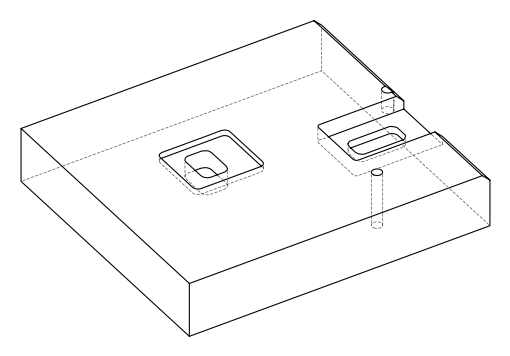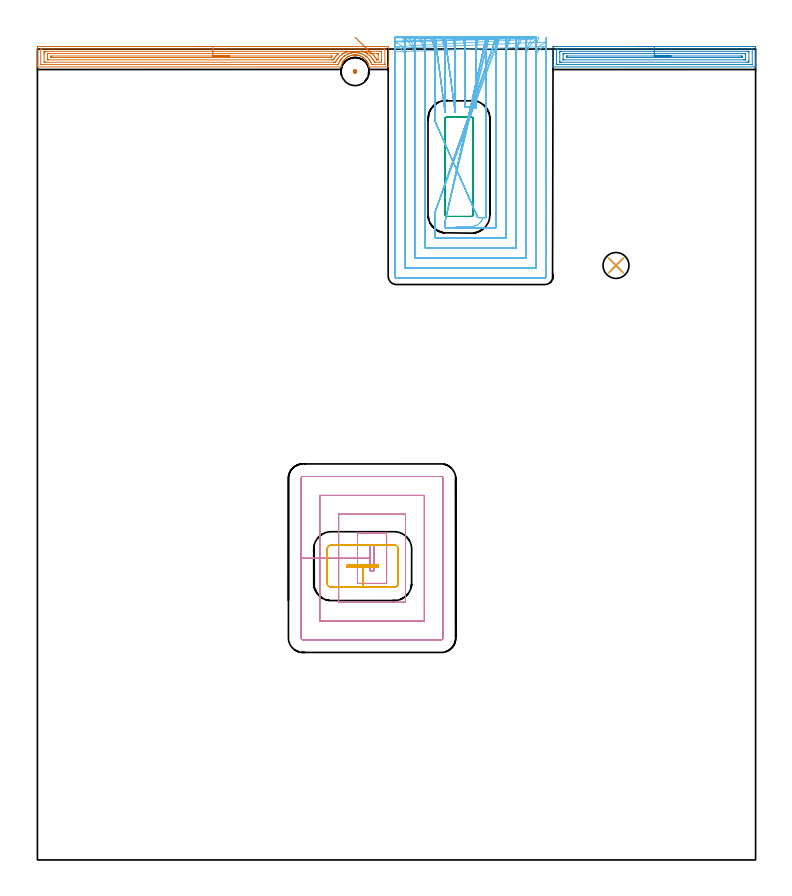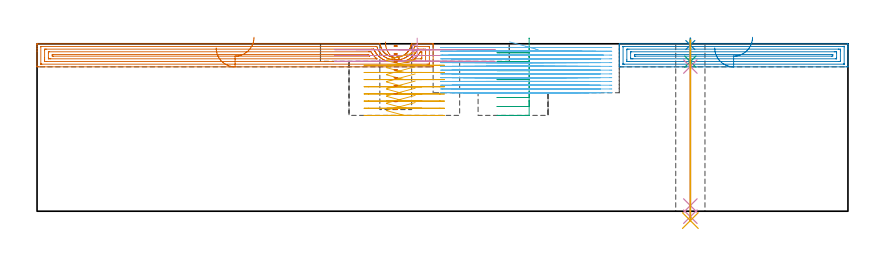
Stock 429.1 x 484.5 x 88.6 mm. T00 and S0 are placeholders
(PLAN: 11 operations, 9 tool changes, 106.5 min)
(1 AREA_MILL | FG_CHAMFER_SURFACE | UGT0205_001 | 8.47 min | 16093 mm3)
(2 AREA_MILL_1 | FG_CHAMFER_SURFACE_1 | UGT0205_001 | 5.05 min | 9493 mm3)
(3 MILL_RECTANGULAR_POCKET | POCKET_RECTANGULAR_STRAIGHT | UGT0201_136 | Follow Part, ap 5, ae 75% | 3.41 min | 107247 mm3)
(4 MILL_RECTANGULAR_POCKET_1 | POCKET_RECTANGULAR_STRAIGHT_1 | UGT0201_133 | Follow Part, ap 3.75, ae 75% | 6.27 min | 104033 mm3)
(5 MILL_RECTANGULAR_POCKET_2 | POCKET_RECTANGULAR_STRAIGHT_2 | UGT0201_008 | Follow Part, ap 4, ae 75% | 3.79 min | 66140 mm3)
(6 MILL_SLOT | SLOT_PARTIAL_RECTANGULAR | NXT0201_009 | Follow Part, ap 2, ae 75% | 78.26 min | 284433 mm3)
(7 MILL_BLIND_HOLE_FROM_SOLID_MATERIAL | STEP1POCKET | UGT0201_133 | Spiral | 0.31 min | 7458 mm3)
(8 SPOT_DRILL | STEP1HOLE | NXT0321_9005460120000 | 0.03 min | 30 mm3)
(9 DRILL_BLIND_HOLE_INTO_CENTER | STEP1HOLE | UGT0301_185 | 0.05 min | 278 mm3)
(10 GUN_DRILL_THROUGH_HOLE | STEP1HOLE | UGT0307_002 | 0.44 min | 2209 mm3)
(11 SPADE_DRILL_TO_ENLARGE_THROUGH_HOLE | STEP1HOLE | UGT0306_006 | 0.38 min | 14188 mm3)
(TOOL UGT0205_001 | Chamfer Mill 20 x 3 x 45 deg. | D20 FL50 Z2)
(TOOL UGT0201_136 | Carbide End Mill 20.0 | D20 FL30 Z4)
(TOOL UGT0201_133 | Carbide End Mill 15.0 | D15 FL30 Z4)
(TOOL UGT0201_008 | End Mill 16 mm | D16 FL32 Z4)
(TOOL NXT0201_009 | ENDMILL 8mm [2P460-0800-NA 1630] | D8 FL26 Z6)
(TOOL NXT0321_9005460120000 | NC Spot Drill, 142deg, 12mm, Carbide, Uncoated | D12 PA142 FL30 Z2)
(TOOL UGT0301_185 | Twist Drill 6.3 mm | D6.3 PA118 FL61 Z2)
(TOOL UGT0307_002 | Gun Drill 6 mm | D6 PA130 FL24 Z1)
(TOOL UGT0306_006 | Spade Drill 15.5mm | D15.5 PA132 FL10 Z2)
(OP 1 AREA_MILL)
G17 G21 G94 G90
T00 M6
G54
G17 G0 G90 X94.8 Y486. S1061 M3
G43 Z98.6 H0
Z86.4
G94 G1 X94.838 Z85.528 F250.
X94.952 Z84.664
X95.141 Z83.812
X95.403 Z82.98
X95.737 Z82.174
X96.14 Z81.4
X96.608 Z80.664
X97.14 Z79.972
X97.729 Z79.329
X98.372 Z78.74
X99.064 Z78.208
X99.8 Z77.74
X100.574 Z77.337
X101.38 Z77.003
X102.212 Z76.741
X103.063 Z76.552
X103.928 Z76.438
X104.8 Z76.4
X208.971
X209.466 Y485.995 Z76.403
X209.59 Y485.992 Z76.406
X209.6 Y485.864 Z76.534
Y476.829 Z85.566
Y475.432 Z86.965
Y475.074 Z87.321
Y474.358 Z88.042
Y474.123 Z88.277
X209.597 Y473.959 Z88.433
X209.59 Y473.802 Z88.588
X209.417 Y473.8 Z88.6
X198.24
X198.16 Y473.799 Z88.599
X198.123 Y473.804 Z88.592
X198.092 Y473.924 Z88.473
X198.074 Y474.021 Z88.377
X198.054 Y474.131 Z88.267
X198.041 Y474.196 Z88.201
X197.982 Y474.473 Z87.926
X197.942 Y474.624 Z87.775
X197.868 Y474.911 Z87.489
X197.793 Y475.148 Z87.252
X197.731 Y475.345 Z87.053
X197.565 Y475.783 Z86.613
X197.491 Y475.951 Z86.444
X197.41 Y476.139 Z86.26
X197.376 Y476.218 Z86.181
X197.346 Y476.279 Z86.121
X197.292 Y476.39 Z86.007
X197.267 Y476.443 Z85.955
X197.262 Y476.452 Z85.946
X197.085 Y476.77 Z85.63
X196.891 Y477.091 Z85.309
X196.772 Y477.267 Z85.13
X196.64 Y477.463 Z84.936
X196.487 Y477.672 Z84.728
X196.374 Y477.827 Z84.573
X196.26 Y477.963 Z84.436
X196.154 Y478.079 Z84.319
X196.093 Y478.145 Z84.251
X195.973 Y478.278 Z84.121
X195.878 Y478.382 Z84.017
X195.48 Y478.784 Z83.613
X195.424 Y478.835 Z83.562
X195.26 Y478.97 Z83.427
X195.011 Y479.176 Z83.223
X194.587 Y479.498 Z82.902
X194.267 Y479.708 Z82.69
X193.693 Y480.033 Z82.365
X193.25 Y480.249 Z82.15
X192.8 Y480.438 Z81.957
X192.413 Y480.579 Z81.815
X192.235 Y480.631 Z81.768
X191.907 Y480.723 Z81.676
X191.866 Y480.733 Z81.667
X191.461 Y480.825 Z81.573
X191.087 Y480.888 Z81.505
X191.013 Y480.901 Z81.493
X190.777 Y480.929 Z81.464
X190.567 Y480.955 Z81.44
X190.528 Y480.957 Z81.437
X190.346 Y480.973 Z81.424
X190.193 Y480.983 Z81.41
X190.12 Y480.99 Z81.405
X190.11
X190.008 Y480.993 Z81.4
X189.924 Y480.992 Z81.398
X189.8 Y480.996 Z81.403
X189.79 Z81.402
X189.617 Y480.997 Z81.403
X189.451 Y480.985 Z81.408
X189.388 Y480.983 Z81.413
X189.386 Y480.982
X189.299 Y480.977 Z81.417
X189.226 Y480.973 Z81.422
X188.779 Y480.931 Z81.468
X188.333 Y480.863 Z81.534
X187.885 Y480.77 Z81.628
X187.51 Y480.672 Z81.723
X187.44 Y480.654 Z81.742
X187.187 Y480.581 Z81.817
X187.176 Y480.576 Z81.822
X187.063 Y480.532 Z81.864
X186.546 Y480.334 Z82.065
X186.096 Y480.13 Z82.269
X185.653 Y479.899 Z82.5
X185.424 Y479.761 Z82.635
X185.334 Y479.708 Z82.689
X184.981 Y479.461 Z82.934
X184.828 Y479.356 Z83.043
X184.759 Y479.308 Z83.091
X184.184 Y478.837 Z83.563
X183.866 Y478.538 Z83.862
X183.513 Y478.145 Z84.251
X183.348 Y477.964 Z84.436
X183.338 Y477.951 Z84.449
X183.291 Y477.891 Z84.509
X183.146 Y477.706 Z84.689
X183.04 Y477.573 Z84.826
X182.973 Y477.488 Z84.911
X182.711 Y477.091 Z85.309
X182.593 Y476.89 Z85.509
X182.456 Y476.659 Z85.741
X182.422 Y476.594 Z85.806
X182.317 Y476.39 Z86.007
X182.226 Y476.218 Z86.18
X182.145 Y476.044 Z86.355
X182.079 Y475.902 Z86.498
X181.871 Y475.346 Z87.054
X181.784 Y475.074 Z87.325
X181.732 Y474.911 Z87.488
X181.619 Y474.473 Z87.926
X181.477 Y473.806 Z88.592
X181.251 Y473.8 Z88.6
X0.182
X0.01 Y473.802 Z88.588
X0.003 Y473.959 Z88.433
X0. Y474.123 Z88.276
Y474.358 Z88.042
Y475.074 Z87.321
Y476.309 Z86.088
Y477.706 Z84.689
Y485.604 Z76.794
X0.003 Y485.866 Z76.531
X0.01 Y485.992 Z76.406
X0.138 Y485.999 Z76.399
X0.629 Y486. Z76.4
X3.885
X104.8
Y484.586 Z77.814
X206.432 Y484.585 Z77.815
X207.182 Y484.582 Z77.818
X207.556 Y484.579 Z77.821
X207.59 Y484.572 Z77.828
X207.594 Y484.505 Z77.895
X207.598 Y484.395 Z78.005
X207.6 Y484.258 Z78.142
Y475.542 Z86.858
X207.598 Y475.405 Z86.995
X207.594 Y475.296 Z87.104
X207.59 Y475.228 Z87.172
X207.556 Y475.221 Z87.179
X207.182 Y475.216 Z87.184
X207.038 Y475.215 Z87.185
X200.78 Y475.214 Z87.186
X200.029 Y475.216 Z87.184
X199.881 Y475.218 Z87.182
X199.837 Y475.221 Z87.179
X199.819 Y475.243 Z87.157
X199.813 Y475.253 Z87.147
X199.792 Y475.306 Z87.094
X199.562 Y475.951 Z86.449
X199.245 Y476.72 Z85.68
X199.193 Y476.829 Z85.571
X199.135 Y476.944 Z85.456
X198.682 Y477.706 Z84.694
X198.241 Y478.342 Z84.058
X198.053 Y478.584 Z83.816
X197.724 Y478.955 Z83.445
X197.346 Y479.362 Z83.038
X197.246 Y479.461 Z82.939
X196.975 Y479.717 Z82.683
X196.834 Y479.836 Z82.564
X196.452 Y480.152 Z82.248
X196.346 Y480.235 Z82.165
X196.205 Y480.339 Z82.061
X195.827 Y480.604 Z81.796
X195.558 Y480.78 Z81.62
X194.779 Y481.216 Z81.184
X194.664 Y481.273 Z81.127
X194.093 Y481.533 Z80.867
X193.77 Y481.67 Z80.73
X193.056 Y481.917 Z80.483
X192.875 Y481.968 Z80.432
X192.405 Y482.094 Z80.306
X191.981 Y482.186 Z80.214
X191.863 Y482.209 Z80.191
X191.434 Y482.279 Z80.121
X191.087 Y482.323 Z80.077
X190.823 Y482.353 Z80.047
X190.193 Y482.398 Z80.002
X189.877 Y482.404 Z79.996
X189.299 Y482.392 Z80.008
X189.013 Y482.375 Z80.025
X188.405 Y482.314 Z80.086
X188.209 Y482.286 Z80.114
X187.884 Y482.235 Z80.165
X187.51 Y482.165 Z80.235
X187.45 Y482.153 Z80.247
X187.187 Y482.094 Z80.306
X186.616 Y481.938 Z80.462
X186.299 Y481.841 Z80.559
X186.068 Y481.754 Z80.646
X185.722 Y481.62 Z80.78
X185.432 Y481.501 Z80.899
X184.828 Y481.226 Z81.174
X184.821 Y481.223 Z81.177
X184.809 Y481.216 Z81.184
X184.251 Y480.905 Z81.495
X183.934 Y480.71 Z81.69
X183.711 Y480.557 Z81.843
X183.401 Y480.339 Z82.061
X183.197 Y480.184 Z82.216
X183.04 Y480.06 Z82.34
X182.711 Y479.784 Z82.616
X182.353 Y479.461 Z82.939
X182.248 Y479.361 Z83.039
X182.145 Y479.256 Z83.144
X181.827 Y478.896 Z83.504
X181.557 Y478.584 Z83.816
X181.421 Y478.418 Z83.982
X181.251 Y478.201 Z84.199
X181.049 Y477.905 Z84.495
X180.92 Y477.706 Z84.694
X180.712 Y477.358 Z85.042
X180.415 Y476.829 Z85.571
X180.395 Y476.792 Z85.608
X180.357 Y476.719 Z85.681
X180.124 Y476.18 Z86.22
X180.037 Y475.951 Z86.449
X179.775 Y475.234 Z87.166
X179.762 Y475.221 Z87.179
X179.744 Y475.219 Z87.181
X179.651 Y475.216 Z87.184
X179.463 Y475.215 Z87.185
X2.418
X2.273 Y475.216 Z87.184
X2.056 Y475.22 Z87.18
X2.011 Y475.221 Z87.179
X2.006 Y475.253 Z87.147
X2.003 Y475.287 Z87.113
X2.001 Y475.483 Z86.917
X2. Y484.258 Z78.142
X2.002 Y484.395 Z78.005
X2.006 Y484.505 Z77.895
X2.01 Y484.572 Z77.828
X2.044 Y484.579 Z77.821
X2.418 Y484.584 Z77.816
X2.562 Y484.585 Z77.815
X104.8 Y484.586 Z77.814
Y483.172 Z79.228
X184.828 Y483.171 Z79.229
X185.52 Y483.169 Z79.231
X185.523 Y483.167 Z79.233
X185.528 Y483.161 Z79.239
X185.03 Y482.971 Z79.429
X184.886 Y482.915 Z79.485
X184.828 Y482.891 Z79.509
X184.262 Y482.649 Z79.751
X183.934 Y482.497 Z79.903
X183.658 Y482.365 Z80.035
X183.143 Y482.094 Z80.306
X183.077 Y482.057 Z80.343
X183.04 Y482.036 Z80.364
X182.53 Y481.717 Z80.683
X182.145 Y481.455 Z80.945
X182.005 Y481.354 Z81.046
X181.822 Y481.216 Z81.184
X181.507 Y480.965 Z81.435
X181.251 Y480.756 Z81.644
X181.028 Y480.558 Z81.842
X180.789 Y480.339 Z82.061
X180.571 Y480.128 Z82.272
X180.357 Y479.903 Z82.497
X180.147 Y479.667 Z82.733
X179.969 Y479.461 Z82.939
X179.743 Y479.186 Z83.214
X179.463 Y478.836 Z83.564
X179.358 Y478.687 Z83.713
X179.29 Y478.584 Z83.816
X179.013 Y478.148 Z84.252
X178.753 Y477.706 Z84.694
X178.687 Y477.59 Z84.81
X178.569 Y477.373 Z85.027
X178.238 Y476.691 Z85.709
X178.21 Y476.636 Z85.764
X178.083 Y476.633 Z85.767
X177.877 Y476.63 Z85.77
X177.675 Y476.629 Z85.771
X176.985 Y476.628 Z85.772
X5.1 Y476.629 Z85.771
X4.409 Y476.63 Z85.77
X4.206 Y476.632 Z85.768
X4.012 Y476.635 Z85.765
X4.006 Y476.829 Z85.571
X4.002 Y477.029 Z85.371
X4. Y481.216 Z81.184
Y482.094 Z80.306
X4.001 Y482.295 Z80.105
X4.007 Y482.971 Z79.429
X4.009 Y483.164 Z79.236
X5.1 Y483.171 Z79.229
X104.8 Y483.172 Z79.228
Y481.757 Z80.643
X179.463
X179.807 Y481.756 Z80.644
X179.81 Y481.754 Z80.646
Y481.753 Z80.647
X179.582 Y481.551 Z80.849
X179.463 Y481.447 Z80.953
X179.341 Y481.335 Z81.065
X179.216 Y481.216 Z81.184
X178.893 Y480.898 Z81.502
X178.569 Y480.553 Z81.847
X178.467 Y480.439 Z81.961
X178.381 Y480.339 Z82.061
X178.064 Y479.957 Z82.443
X177.675 Y479.475 Z82.925
X177.669 Y479.467 Z82.933
X177.665 Y479.461 Z82.939
X177.32 Y478.932 Z83.468
X177.101 Y478.584 Z83.816
X176.981 Y478.387 Z84.013
X176.78 Y478.05 Z84.35
X176.435 Y478.046 Z84.354
X175.886 Y478.043 Z84.357
X175.543
X6.546
X6.15 Y478.044 Z84.356
X6.079 Y478.046 Z84.354
X6.012 Y478.049 Z84.351
X6.008 Y478.149 Z84.251
X6. Y478.578 Z83.822
Y481.211 Z81.189
X6.01 Y481.652 Z80.748
X6.016 Y481.751 Z80.649
X6.154 Y481.754 Z80.646
X6.338 Y481.756 Z80.644
X6.889 Y481.757 Z80.643
X7.231
X104.8
Y480.343 Z82.057
X175.882
X176.053 Y480.339 Z82.061
X175.985 Y480.242 Z82.158
X175.886 Y480.105 Z82.295
X175.622 Y479.721 Z82.679
X175.443 Y479.461 Z82.939
X174.997 Y479.457 Z82.943
X8.681
X8.01 Y479.461 Z82.939
X8.005 Y480.12 Z82.28
X8.01 Y480.339 Z82.061
X8.673 Y480.343 Z82.057
X104.8
X105.672 Z82.095
X106.536 Z82.209
X107.388 Z82.398
X108.22 Z82.66
X109.026 Z82.994
X109.8 Z83.397
X110.536 Z83.865
X111.228 Z84.396
X111.871 Z84.986
X112.46 Z85.629
X112.991 Z86.321
X113.46 Z87.057
X113.863 Z87.831
X114.197 Z88.637
X114.459 Z89.469
X114.648 Z90.32
X114.762 Z91.185
X114.8 Z92.057
G0 Z98.6
X184.37 Y482.865
Z89.54
G1 X184.381 Z88.668
X184.468 Y482.868 Z87.8
X184.63 Y482.873 Z86.943
X184.866 Y482.88 Z86.103
X185.175 Y482.89 Z85.287
X185.553 Y482.901 Z84.501
X185.998 Y482.915 Z83.751
X186.508 Y482.931 Z83.043
X187.076 Y482.949 Z82.382
X187.701 Y482.968 Z81.772
X188.376 Y482.989 Z81.22
X189.096 Y483.012 Z80.729
X189.857 Y483.035 Z80.302
X190.651 Y483.06 Z79.943
X191.475 Y483.086 Z79.655
X192.32 Y483.112 Z79.44
X193.18 Y483.139 Z79.3
X194.05 Y483.166 Z79.234
X194.12 Y483.168 Z79.232
X194.256 Y483.17 Z79.23
X194.46 Y483.171 Z79.229
X194.664 Y483.172
X204.5 Y483.171
X205.191 Y483.17 Z79.23
X205.394 Y483.168 Z79.232
X205.588 Y483.165 Z79.235
X205.594 Y482.971 Z79.429
X205.598 Y482.77 Z79.63
X205.6 Y478.584 Z83.816
Y477.706 Z84.694
X205.599 Y477.505 Z84.895
X205.593 Y476.829 Z85.571
X205.591 Y476.636 Z85.764
X204.5 Y476.629 Z85.771
X201.817
X201.613 Y476.631 Z85.769
X201.477 Y476.634 Z85.766
X201.38 Y476.637 Z85.763
X201.359 Y476.679 Z85.721
X201.288 Y476.829 Z85.571
X201.172 Y477.08 Z85.32
X200.923 Y477.588 Z84.812
X200.856 Y477.706 Z84.694
X200.766 Y477.86 Z84.54
X200.448 Y478.371 Z84.029
X200.303 Y478.584 Z83.816
X200.029 Y478.977 Z83.423
X199.813 Y479.255 Z83.145
X199.637 Y479.461 Z82.939
X199.402 Y479.724 Z82.676
X199.135 Y480.013 Z82.387
X198.811 Y480.339 Z82.061
X198.521 Y480.614 Z81.786
X198.241 Y480.848 Z81.552
X197.777 Y481.216 Z81.184
X197.346 Y481.53 Z80.87
X197.006 Y481.76 Z80.64
X196.452 Y482.091 Z80.309
X196.448 Y482.094 Z80.306
X195.87 Y482.4 Z80.
X195.558 Y482.546 Z79.854
X194.713 Y482.923 Z79.477
X194.05 Y483.166 Z79.234
X199.807 Y481.751 Z80.649
X199.823 Y481.752 Z80.648
X200.029 Y481.755 Z80.645
X200.372 Y481.757 Z80.643
X203.054
X203.45 Y481.755 Z80.645
X203.52 Y481.754 Z80.646
X203.588 Y481.751 Z80.649
X203.591 Y481.652 Z80.748
X203.6 Y481.222 Z81.178
Y478.589 Z83.811
X203.59 Y478.148 Z84.252
X203.584 Y478.05 Z84.35
X203.446 Y478.047 Z84.353
X203.26 Y478.045 Z84.355
X202.987 Y478.047 Z84.353
X202.852 Y478.05 Z84.35
X202.82 Y478.063 Z84.337
X202.771 Y478.139 Z84.261
X202.711 Y478.235 Z84.165
X202.497 Y478.584 Z83.816
X202.165 Y479.119 Z83.281
X201.926 Y479.461 Z82.939
X201.817 Y479.613 Z82.787
X201.492 Y480.025 Z82.375
X201.218 Y480.339 Z82.061
X200.923 Y480.661 Z81.739
X200.38 Y481.216 Z81.184
X200.029 Y481.548 Z80.852
X199.908 Y481.657 Z80.743
X199.833 Y481.725 Z80.675
X199.807 Y481.751 Z80.649
X199.281 Y482.266 Z80.18
X198.728 Y482.808 Z79.778
X198.152 Y483.372 Z79.444
X197.558 Y483.954 Z79.182
X196.949 Y484.55 Z78.993
X196.331 Y485.155 Z78.88
X195.708 Y485.765 Z78.842
X195.086 Y486.375 Z78.88
X194.468 Y486.98 Z78.995
X193.859 Y487.576 Z79.184
X193.265 Y488.158 Z79.446
X192.689 Y488.722 Z79.78
X192.137 Y489.263 Z80.183
X191.611 Y489.778 Z80.652
X191.117 Y490.262 Z81.184
X190.657 Y490.712 Z81.773
X190.236 Y491.124 Z82.417
X189.857 Y491.496 Z83.109
G0 Z98.6
M5
M2
(OP 2 AREA_MILL_1)
G17 G21 G94 G90
T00 M6
G54
G17 G0 G90 X358.6 Y486. S1061 M3
G43 Z98.6 H0
Z86.4
G94 G1 X358.638 Z85.528 F250.
X358.752 Z84.664
X358.941 Z83.812
X359.203 Z82.98
X359.537 Z82.174
X359.94 Z81.4
X360.408 Z80.664
X360.94 Z79.972
X361.529 Z79.329
X362.172 Z78.74
X362.864 Z78.208
X363.6 Z77.74
X364.374 Z77.337
X365.18 Z77.003
X366.012 Z76.741
X366.864 Z76.552
X367.728 Z76.438
X368.6 Z76.4
X428.477
X428.972 Y485.995 Z76.403
X429.09 Y485.992 Z76.406
X429.1 Y485.87 Z76.528
Y476.829 Z85.566
Y476.297 Z86.1
Y475.951 Z86.445
Y475.419 Z86.977
Y475.074 Z87.321
Y474.383 Z88.017
Y474.112 Z88.288
X429.097 Y473.954 Z88.439
X429.09 Y473.802 Z88.588
X428.924 Y473.8 Z88.6
X308.276
X308.11 Y473.802 Z88.588
X308.103 Y473.954 Z88.439
X308.1 Y474.112 Z88.288
Y474.383 Z88.016
Y475.074 Z87.321
Y476.297 Z86.1
Y476.829 Z85.566
Y477.44 Z84.955
Y485.604 Z76.794
X308.103 Y485.873 Z76.525
X308.11 Y485.992 Z76.406
X308.232 Y485.999 Z76.399
X308.723 Y486. Z76.4
X368.6
Y484.586 Z77.814
X426.69 Y484.585 Z77.815
X426.835 Y484.584 Z77.816
X427.048 Y484.579 Z77.821
X427.091 Y484.577 Z77.823
X427.095 Y484.546 Z77.854
X427.097 Y484.513 Z77.887
X427.1 Y484.324 Z78.076
X427.099 Y475.414 Z86.986
X427.098 Y475.307 Z87.093
X427.094 Y475.236 Z87.164
X427.09 Y475.22 Z87.18
X427.087 Y475.218 Z87.182
X427.065 Y475.216 Z87.184
X426.69 Y475.215 Z87.185
X426.547 Y475.214 Z87.186
X310.51 Y475.215 Z87.185
X310.365 Y475.216 Z87.184
X310.152 Y475.221 Z87.179
X310.109 Y475.223 Z87.177
X310.105 Y475.254 Z87.146
X310.103 Y475.287 Z87.113
X310.101 Y475.476 Z86.924
X310.1 Y484.386 Z78.014
X310.102 Y484.493 Z77.907
X310.106 Y484.564 Z77.836
X310.11 Y484.58 Z77.82
X310.113 Y484.582 Z77.818
X310.135 Y484.584 Z77.816
X310.51 Y484.586 Z77.814
X310.653
X368.6
Y483.172 Z79.228
X424.009 Y483.171 Z79.229
X424.702 Y483.168 Z79.232
X424.902 Y483.164 Z79.236
X425.09 Y483.158 Z79.242
X425.095 Y482.971 Z79.429
X425.099 Y482.779 Z79.621
X425.1 Y477.513 Z84.887
X425.095 Y476.829 Z85.571
X425.093 Y476.642 Z85.758
X424.902 Y476.636 Z85.764
X424.211 Y476.63 Z85.77
X424.009 Y476.629 Z85.771
X313.191
X312.498 Y476.632 Z85.768
X312.298 Y476.636 Z85.764
X312.11 Y476.642 Z85.758
X312.105 Y476.829 Z85.571
X312.101 Y477.021 Z85.379
X312.1 Y482.287 Z80.113
X312.105 Y482.971 Z79.429
X312.107 Y483.158 Z79.242
X312.298 Y483.164 Z79.236
X312.988 Y483.17 Z79.23
X313.191 Y483.171 Z79.229
X368.6 Y483.172 Z79.228
Y481.757 Z80.643
X422.565
X422.956 Y481.753 Z80.647
X423.027 Y481.75 Z80.65
X423.09 Y481.744 Z80.656
X423.092 Y481.646 Z80.754
X423.1 Y481.231 Z81.169
Y478.599 Z83.801
X423.092 Y478.153 Z84.247
X423.09 Y478.052 Z84.348
X422.956 Y478.048 Z84.352
X422.77 Y478.045 Z84.355
X422.221 Y478.043 Z84.357
X421.879
X314.635 Y478.044 Z84.356
X314.244 Y478.047 Z84.353
X314.173 Y478.05 Z84.35
X314.11 Y478.056 Z84.344
X314.108 Y478.154 Z84.246
X314.1 Y478.569 Z83.831
Y481.201 Z81.199
X314.108 Y481.647 Z80.753
X314.11 Y481.749 Z80.651
X314.244 Y481.752 Z80.648
X314.43 Y481.755 Z80.645
X314.979 Y481.757 Z80.643
X315.321
X368.6
Y480.343 Z82.057
X420.43
X421.09 Y480.339 Z82.061
X421.095 Y479.69 Z82.71
X421.09 Y479.461 Z82.939
X420.438 Y479.457 Z82.943
X316.77
X316.11 Y479.461 Z82.939
X316.105 Y480.11 Z82.29
X316.11 Y480.339 Z82.061
X316.762 Y480.343 Z82.057
X368.6
X369.472 Z82.095
X370.336 Z82.209
X371.188 Z82.398
X372.02 Z82.66
X372.826 Z82.994
X373.6 Z83.397
X374.336 Z83.865
X375.028 Z84.396
X375.671 Z84.986
X376.26 Z85.629
X376.792 Z86.321
X377.26 Z87.057
X377.663 Z87.831
X377.997 Z88.637
X378.259 Z89.469
X378.448 Z90.32
X378.562 Z91.185
X378.6 Z92.057
G0 Z98.6
M5
M2
(OP 3 MILL_RECTANGULAR_POCKET)
G17 G21 G94 G90
T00 M6
G54
G17 G0 G90 X260.354 Y385.278 S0 M3
G43 Z98.6 H0
Z91.6
G94 G1 X260.4 Y385.495 Z91.54 F250.
Y385.6 Z91.512
Y414.15 Z83.862
Y442.7 F500.
G3 X259.3 Y443.8 R1.1
G1 X244.5
G3 X243.4 Y442.7 R1.1
G1 Y385.6
G3 X244.5 Y384.5 R1.1
G1 X259.3
G3 X260.4 Y385.6 R1.1
G1 Y414.15
Y415.15
G0 X260.354 Y385.278 Z86.862
G1 X260.4 Y385.495 Z86.803 F250.
Y385.6 Z86.775
Y414.15 Z79.125
Y442.7 F500.
G3 X259.3 Y443.8 R1.1
G1 X244.5
G3 X243.4 Y442.7 R1.1
G1 Y385.6
G3 X244.5 Y384.5 R1.1
G1 X259.3
G3 X260.4 Y385.6 R1.1
G1 Y414.15
Y415.15
G0 X260.354 Y385.278 Z82.125
G1 X260.4 Y385.495 Z82.066 F250.
Y385.6 Z82.037
Y414.15 Z74.387
Y442.7 F500.
G3 X259.3 Y443.8 R1.1
G1 X244.5
G3 X243.4 Y442.7 R1.1
G1 Y385.6
G3 X244.5 Y384.5 R1.1
G1 X259.3
G3 X260.4 Y385.6 R1.1
G1 Y414.15
Y415.15
G0 X260.354 Y385.278 Z77.387
G1 X260.4 Y385.495 Z77.328 F250.
Y385.6 Z77.3
Y414.15 Z69.65
Y442.7 F500.
G3 X259.3 Y443.8 R1.1
G1 X244.5
G3 X243.4 Y442.7 R1.1
G1 Y385.6
G3 X244.5 Y384.5 R1.1
G1 X259.3
G3 X260.4 Y385.6 R1.1
G1 Y414.15
Y415.15
G0 X260.354 Y385.278 Z72.65
G1 X260.4 Y385.495 Z72.591 F250.
Y385.6 Z72.562
Y414.15 Z64.912
Y442.7 F500.
G3 X259.3 Y443.8 R1.1
G1 X244.5
G3 X243.4 Y442.7 R1.1
G1 Y385.6
G3 X244.5 Y384.5 R1.1
G1 X259.3
G3 X260.4 Y385.6 R1.1
G1 Y414.15
Y415.15
G0 X260.354 Y385.278 Z67.912
G1 X260.4 Y385.495 Z67.853 F250.
Y385.6 Z67.825
Y414.15 Z60.175
Y442.7 F500.
G3 X259.3 Y443.8 R1.1
G1 X244.5
G3 X243.4 Y442.7 R1.1
G1 Y385.6
G3 X244.5 Y384.5 R1.1
G1 X259.3
G3 X260.4 Y385.6 R1.1
G1 Y414.15
Y415.15
G0 X260.354 Y385.278 Z63.175
G1 X260.4 Y385.495 Z63.116 F250.
Y385.6 Z63.087
Y414.15 Z55.437
Y442.7 F500.
G3 X259.3 Y443.8 R1.1
G1 X244.5
G3 X243.4 Y442.7 R1.1
G1 Y385.6
G3 X244.5 Y384.5 R1.1
G1 X259.3
G3 X260.4 Y385.6 R1.1
G1 Y414.15
Y415.15
G0 X260.354 Y385.278 Z58.437
G1 X260.4 Y385.495 Z58.378 F250.
Y385.6 Z58.35
Y414.15 Z50.7
Y442.7 F500.
G3 X259.3 Y443.8 R1.1
G1 X244.5
G3 X243.4 Y442.7 R1.1
G1 Y385.6
G3 X244.5 Y384.5 R1.1
G1 X259.3
G3 X260.4 Y385.6 R1.1
G1 Y414.15
Y415.15
G0 Z98.6
M5
M2
(OP 4 MILL_RECTANGULAR_POCKET_1)
G17 G21 G94 G90
T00 M6
G54
G17 G0 G90 X201.15 Y175.035 S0 M3
G43 Z98.6 H0
Z91.6
G94 G1 Y187.85 Z88.166 F250.
X198.75 Z87.523
Y180.3 Z85.5
Y172.75 F500.
X201.15
Y187.85
X198.75
Y180.3
X191.25
Y165.25
X208.65
Y195.35
X191.25
Y180.3
X180.
Y154.
X219.9
Y206.6
X180.
Y180.3
X168.75
Y142.75
X231.15
Y217.85
X168.75
Y180.3
X157.5
Y132.6
G3 X158.6 Y131.5 R1.1
G1 X241.3
G3 X242.4 Y132.6 R1.1
G1 Y228.
G3 X241.3 Y229.1 R1.1
G1 X158.6
G3 X157.5 Y228. R1.1
G1 Y180.3
Y179.3
G0 X201.15 Y175.035 Z88.5
G1 Y187.85 Z85.066 F250.
X198.75 Z84.423
Y180.3 Z82.4
Y172.75 F500.
X201.15
Y187.85
X198.75
Y180.3
X191.25
Y165.25
X208.65
Y195.35
X191.25
Y180.3
X180.
Y154.
X219.9
Y206.6
X180.
Y180.3
X168.75
Y142.75
X231.15
Y217.85
X168.75
Y180.3
X157.5
Y132.6
G3 X158.6 Y131.5 R1.1
G1 X241.3
G3 X242.4 Y132.6 R1.1
G1 Y228.
G3 X241.3 Y229.1 R1.1
G1 X158.6
G3 X157.5 Y228. R1.1
G1 Y180.3
Y179.3
G0 X201.15 Y175.035 Z85.4
G1 Y187.85 Z81.966 F250.
X198.75 Z81.323
Y180.3 Z79.3
Y172.75 F500.
X201.15
Y187.85
X198.75
Y180.3
X191.25
Y165.25
X208.65
Y195.35
X191.25
Y180.3
X180.
Y154.
X219.9
Y206.6
X180.
Y180.3
X168.75
Y142.75
X231.15
Y217.85
X168.75
Y180.3
X157.5
Y132.6
G3 X158.6 Y131.5 R1.1
G1 X241.3
G3 X242.4 Y132.6 R1.1
G1 Y228.
G3 X241.3 Y229.1 R1.1
G1 X158.6
G3 X157.5 Y228. R1.1
G1 Y180.3
Y179.3
G0 Z98.6
M5
M2
(OP 5 MILL_RECTANGULAR_POCKET_2)
G17 G21 G94 G90
T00 M6
G54
G17 G0 G90 X200.091 Y176.1 S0 M3
G43 Z98.6 H0
Z84.02
G94 G1 X185.1 Z80.003 F250.
Y175. Z79.708
X194.35 Z77.23
X203.6 F500.
Y176.1
X185.1
Y175.
X194.35
Y163.
X213.2
G3 X215.6 Y165.4 R2.4
G1 Y185.7
G3 X213.2 Y188.1 R2.4
G1 X175.5
G3 X173.1 Y185.7 R2.4
G1 Y165.4
G3 X175.5 Y163. R2.4
G1 X194.35
X195.35
G0 X200.091 Y176.1 Z80.23
G1 X185.1 Z76.213 F250.
Y175. Z75.918
X194.35 Z73.44
X203.6 F500.
Y176.1
X185.1
Y175.
X194.35
Y163.
X213.2
G3 X215.6 Y165.4 R2.4
G1 Y185.7
G3 X213.2 Y188.1 R2.4
G1 X175.5
G3 X173.1 Y185.7 R2.4
G1 Y165.4
G3 X175.5 Y163. R2.4
G1 X194.35
X195.35
G0 X200.091 Y176.1 Z76.44
G1 X185.1 Z72.423 F250.
Y175. Z72.128
X194.35 Z69.65
X203.6 F500.
Y176.1
X185.1
Y175.
X194.35
Y163.
X213.2
G3 X215.6 Y165.4 R2.4
G1 Y185.7
G3 X213.2 Y188.1 R2.4
G1 X175.5
G3 X173.1 Y185.7 R2.4
G1 Y165.4
G3 X175.5 Y163. R2.4
G1 X194.35
X195.35
G0 X200.091 Y176.1 Z72.65
G1 X185.1 Z68.633 F250.
Y175. Z68.338
X194.35 Z65.86
X203.6 F500.
Y176.1
X185.1
Y175.
X194.35
Y163.
X213.2
G3 X215.6 Y165.4 R2.4
G1 Y185.7
G3 X213.2 Y188.1 R2.4
G1 X175.5
G3 X173.1 Y185.7 R2.4
G1 Y165.4
G3 X175.5 Y163. R2.4
G1 X194.35
X195.35
G0 X200.091 Y176.1 Z68.86
G1 X185.1 Z64.843 F250.
Y175. Z64.549
X194.35 Z62.07
X203.6 F500.
Y176.1
X185.1
Y175.
X194.35
Y163.
X213.2
G3 X215.6 Y165.4 R2.4
G1 Y185.7
G3 X213.2 Y188.1 R2.4
G1 X175.5
G3 X173.1 Y185.7 R2.4
G1 Y165.4
G3 X175.5 Y163. R2.4
G1 X194.35
X195.35
G0 X200.091 Y176.1 Z65.07
G1 X185.1 Z61.053 F250.
Y175. Z60.759
X194.35 Z58.28
X203.6 F500.
Y176.1
X185.1
Y175.
X194.35
Y163.
X213.2
G3 X215.6 Y165.4 R2.4
G1 Y185.7
G3 X213.2 Y188.1 R2.4
G1 X175.5
G3 X173.1 Y185.7 R2.4
G1 Y165.4
G3 X175.5 Y163. R2.4
G1 X194.35
X195.35
G0 X200.091 Y176.1 Z61.28
G1 X185.1 Z57.263 F250.
Y175. Z56.969
X194.35 Z54.49
X203.6 F500.
Y176.1
X185.1
Y175.
X194.35
Y163.
X213.2
G3 X215.6 Y165.4 R2.4
G1 Y185.7
G3 X213.2 Y188.1 R2.4
G1 X175.5
G3 X173.1 Y185.7 R2.4
G1 Y165.4
G3 X175.5 Y163. R2.4
G1 X194.35
X195.35
G0 X200.091 Y176.1 Z57.49
G1 X185.1 Z53.473 F250.
Y175. Z53.179
X194.35 Z50.7
X203.6 F500.
Y176.1
X185.1
Y175.
X194.35
Y163.
X213.2
G3 X215.6 Y165.4 R2.4
G1 Y185.7
G3 X213.2 Y188.1 R2.4
G1 X175.5
G3 X173.1 Y185.7 R2.4
G1 Y165.4
G3 X175.5 Y163. R2.4
G1 X194.35
X195.35
G0 Z98.6
M5
M2
(OP 6 MILL_SLOT)
G17 G21 G94 G90
T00 M6
G54
G17 G0 G90 X254.074 Y491.435 S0 M3
G43 Z98.6 H1
Z86.608
G94 G1 X254.694 Y488.5 F250.
G2 X255.6 Y479.822 R42. F500.
G1 Y449.8
X258.675
X259.483 Y449.81
G2 X262.005 Y449.278 R8.266
G1 X262.1 Y449.235
Y479.836
G2 X263.003 Y488.5 R42.
G1 X263.622 Y491.435 F250.
X247.815 Y491.412
X248.538 Y488.5
G2 X249.6 Y479.822 R36. F500.
G1 Y449.8
Y446.8 F250.
G0 Z98.6
X241.45 Y491.372
Z86.608
G1 X242.317 Y488.5
G2 X243.6 Y479.822 R30. F500.
G1 Y449.745
Y446.745 F250.
G0 Z98.6
X234.891 Y491.297
Z86.608
G1 X235.976 Y488.5
G2 X237.6 Y479.822 R24. F500.
G1 Y444.346
Y441.346 F250.
X263.169 Y383.8 F500.
X266.169 F250.
X268.1 F500.
Y479.836
G2 X269.158 Y488.5 R36.
G1 X269.88 Y491.412 F250.
X243.6 Y381.557 F500.
Y378.557 F250.
Y377.8 F500.
X274.1
Y479.836
G2 X275.378 Y488.5 R30.
G1 X276.245 Y491.372 F250.
X237.6 Y386.947 F500.
Y383.947 F250.
Y371.8 F500.
X280.1
Y479.836
G2 X281.718 Y488.5 R24.
G1 X282.801 Y491.298 F250.
X227.924 Y491.128
X229.37 Y488.5
G2 X231.6 Y479.822 R18. F500.
G1 Y365.8
X286.1
Y479.836
G2 X288.322 Y488.5 R18.
G1 X289.766 Y491.13 F250.
X219.719 Y490.572
X221.888 Y488.5
G2 X225.6 Y479.822 R12. F500.
G1 Y359.8
X292.1
Y479.836
G2 X295.797 Y488.5 R12.
G1 X297.963 Y490.576 F250.
X214.308 Y485.966 F500.
X215.712 Y485.438 F250.
G2 X219.6 Y479.822 R6. F500.
G1 Y353.8
X298.1
Y479.836
G2 X301.985 Y485.451 R6.
G1 X303.389 Y485.98 F250.
X213.6 Y482.822 F500.
Y479.822 F250.
Y348.7 F500.
G3 X214.5 Y347.8 R0.9
G1 X303.2
G3 X304.1 Y348.7 R0.9
G1 Y479.836
Y482.836 F250.
G0 Z98.6
X254.615 Y491.463
Z84.615
G1 X255.084 Y488.5
G2 X255.6 Y481.934 R42. F500.
G1 Y449.8
X258.675
X259.483 Y449.81
G2 X262.005 Y449.278 R8.266
G1 X262.1 Y449.235
Y481.939
G2 X262.616 Y488.5 R42.
G1 X263.084 Y491.463 F250.
X248.449 Y491.45
X248.996 Y488.5
G2 X249.6 Y481.934 R36. F500.
G1 Y449.8
Y446.8 F250.
G0 Z98.6
X242.216 Y491.427
Z84.615
G1 X242.873 Y488.5
G2 X243.6 Y481.934 R30. F500.
G1 Y449.745
Y446.745 F250.
G0 Z98.6
X235.864 Y491.386
Z84.615
G1 X236.684 Y488.5
G2 X237.6 Y481.934 R24. F500.
G1 Y444.346
Y441.346 F250.
G0 X250.006 Y378.5 Z89.608
G1 X258.675 Z87.285
X259.483 Y378.49 Z87.068
X260.083 Y378.539 Z86.907
X260.747 Y378.655 Z86.726
X261.465 Y378.827 Z86.528
X261.593 Y378.867 Z86.492
X261.949 Y378.998 Z86.391
X262.614 Y379.311 Z86.194
X262.876 Y379.462 Z86.113
X263.177 Y379.658 Z86.017
X263.839 Y380.134 Z85.798
X264.468 Y380.719 Z85.568
X265.013 Y381.382 Z85.338
X265.036 Y381.415 Z85.327
X265.418 Y381.995 Z85.141
X265.733 Y382.566 Z84.966
X266.029 Y383.323 Z84.749
X266.169 Y383.8 Z84.615
X268.1 F500.
Y481.939
G2 X268.703 Y488.5 R36.
G1 X269.25 Y491.45 F250.
X243.6 Y381.557 F500.
Y378.557 F250.
Y377.8 F500.
X274.1
Y481.939
G2 X274.826 Y488.5 R30.
G1 X275.482 Y491.427 F250.
X237.6 Y386.947 F500.
Y383.947 F250.
Y371.8 F500.
X280.1
Y481.939
G2 X281.014 Y488.5 R24.
G1 X281.834 Y491.386 F250.
X229.266 Y491.293
X230.36 Y488.5
G2 X231.6 Y481.934 R18. F500.
G1 Y365.8
X286.1
Y481.939
G2 X287.338 Y488.5 R18.
G1 X288.432 Y491.294 F250.
X222.003 Y491.011
X223.645 Y488.5
G2 X225.6 Y481.934 R12. F500.
G1 Y359.8
X292.1
Y481.939
G2 X294.053 Y488.5 R12.
G1 X295.693 Y491.012 F250.
X213.668 Y488.642
X216.338 Y487.273
G2 X219.6 Y481.934 R6. F500.
G1 Y353.8
X298.1
Y481.939
G2 X301.375 Y487.284 R6.
G1 X304.048 Y488.647 F250.
X213.6 Y484.934 F500.
Y481.934 F250.
Y348.7 F500.
G3 X214.5 Y347.8 R0.9
G1 X303.2
G3 X304.1 Y348.7 R0.9
G1 Y481.939
Y484.939 F250.
G0 Z98.6
X255.376 Y491.496
Z82.623
G1 X255.539 Y488.5
G2 X255.6 Y486.23 R42. F500.
G1 Y449.8
X258.675
X259.483 Y449.81
G2 X262.005 Y449.278 R8.266
G1 X262.1 Y449.235
Y486.315
G2 X262.157 Y488.5 R42.
G1 X262.313 Y491.496 F250.
X249.339 Y491.494
X249.528 Y488.5
G2 X249.6 Y486.23 R36. F500.
G1 Y449.8
Y446.8 F250.
X243.287 Y491.491 F500.
X243.514 Y488.5 F250.
G2 X243.6 Y486.23 R30. F500.
G1 Y449.745
Y446.745 F250.
X237.209 Y491.487 F500.
X237.492 Y488.5 F250.
G2 X237.6 Y486.23 R24. F500.
G1 Y444.346
Y441.346 F250.
X263.169 Y383.8 F500.
X266.169 F250.
X268.1 F500.
Y486.315
G2 X268.166 Y488.5 R36.
G1 X268.348 Y491.494 F250.
X243.6 Y381.557 F500.
Y378.557 F250.
Y377.8 F500.
X274.1
Y486.315
G2 X274.18 Y488.5 R30.
G1 X274.398 Y491.492 F250.
X237.6 Y386.947 F500.
Y383.947 F250.
Y371.8 F500.
X280.1
Y486.315
G2 X280.2 Y488.5 R24.
G1 X280.473 Y491.488 F250.
X231.078 Y491.476
X231.456 Y488.5
G2 X231.6 Y486.23 R18. F500.
G1 Y365.8
X286.1
Y486.315
G2 X286.233 Y488.5 R18.
G1 X286.597 Y491.478 F250.
X224.816 Y491.446
X225.383 Y488.5
G2 X225.6 Y486.23 R12. F500.
G1 Y359.8
X292.1
Y486.315
G2 X292.301 Y488.5 R12.
G1 X292.847 Y491.45 F250.
X218.019 Y491.277
X219.154 Y488.5
G2 X219.6 Y486.23 R6. F500.
G1 Y353.8
X298.1
Y486.315
G2 X298.512 Y488.5 R6.
G1 X299.605 Y491.294 F250.
X213.6 Y489.23
Y486.23
Y348.7 F500.
G3 X214.5 Y347.8 R0.9
G1 X303.2
G3 X304.1 Y348.7 R0.9
G1 Y486.315
Y489.315 F250.
G0 X255.576 Y491.5 Z80.631
G1 X255.599 Y488.5
G2 X255.6 Y488.177 R42. F500.
G1 Y449.8
X258.675
X259.483 Y449.81
G2 X262.005 Y449.278 R8.266
G1 X262.1 Y449.235
Y488.192
G2 X262.101 Y488.5 R42.
G1 X262.123 Y491.5 F250.
X249.572
X249.599 Y488.5
G2 X249.6 Y488.177 R36. F500.
G1 Y449.8
Y446.8 F250.
X243.566 Y491.5 F500.
X243.598 Y488.5 F250.
G2 X243.6 Y488.177 R30. F500.
G1 Y449.745
Y446.745 F250.
X237.557 Y491.5 F500.
X237.598 Y488.5 F250.
G2 X237.6 Y488.177 R24. F500.
G1 Y444.346
Y441.346 F250.
X263.169 Y383.8 F500.
X266.169 F250.
X268.1 F500.
Y488.192
G2 X268.101 Y488.5 R36.
G1 X268.127 Y491.5 F250.
X243.6 Y381.557 F500.
Y378.557 F250.
Y377.8 F500.
X274.1
Y488.192
G2 X274.102 Y488.5 R30.
G1 X274.132 Y491.5 F250.
X237.6 Y386.947 F500.
Y383.947 F250.
Y371.8 F500.
X280.1
Y488.192
G2 X280.102 Y488.5 R24.
G1 X280.141 Y491.5 F250.
X231.543
X231.597 Y488.5
G2 X231.6 Y488.177 R18. F500.
G1 Y365.8
X286.1
Y488.192
G2 X286.103 Y488.5 R18.
G1 X286.154 Y491.5 F250.
X225.515 Y491.499
X225.596 Y488.5
G2 X225.6 Y488.177 R12. F500.
G1 Y359.8
X292.1
Y488.192
G2 X292.104 Y488.5 R12.
G1 X292.181 Y491.499 F250.
X219.43 Y491.496
X219.591 Y488.5
G2 X219.6 Y488.177 R6. F500.
G1 Y353.8
X298.1
Y488.192
G2 X298.108 Y488.5 R6.
G1 X298.262 Y491.496 F250.
X213.6 Y491.177
Y488.177
Y348.7 F500.
G3 X214.5 Y347.8 R0.9
G1 X303.2
G3 X304.1 Y348.7 R0.9
G1 Y488.192
Y491.192 F250.
G0 X255.6 Y491.5 Z78.638
G1 Y488.5
Y449.8 F500.
X259.389 Y449.809
G2 X260.365 Y449.717 R7.733
X260.704 Y449.655 R8.266
X262.1 Y449.229 R7.733
G1 Y488.5
Y491.5 F250.
X249.6
Y488.5
Y449.8 F500.
Y446.8 F250.
X243.6 Y491.5 F500.
Y488.5 F250.
Y449.745 F500.
Y446.745 F250.
X237.6 Y491.5 F500.
Y488.5 F250.
Y444.333 F500.
Y441.333 F250.
X263.169 Y383.8 F500.
X266.169 F250.
X268.1 F500.
Y488.5
Y491.5 F250.
X243.6 Y381.557 F500.
Y378.557 F250.
Y377.8 F500.
X274.1
Y488.5
Y491.5 F250.
X237.6 Y386.947 F500.
Y383.947 F250.
Y371.8 F500.
X280.1
Y488.5
Y491.5 F250.
X231.6
Y488.5
Y365.8 F500.
X286.1
Y488.5
Y491.5 F250.
X225.6
Y488.5
Y359.8 F500.
X292.1
Y488.5
Y491.5 F250.
X219.6
Y488.5
Y353.8 F500.
X298.1
Y488.5
Y491.5 F250.
X213.6
Y488.5
Y348.7 F500.
G3 X214.5 Y347.8 R0.9
G1 X303.2
G3 X304.1 Y348.7 R0.9
G1 Y488.5
Y491.5 F250.
G0 X255.6 Z76.646
G1 Y488.5
Y449.8 F500.
X259.389 Y449.809
G2 X260.366 Y449.717 R7.733
X260.704 Y449.655 R8.266
X262.1 Y449.229 R7.733
G1 Y488.5
Y491.5 F250.
X249.6
Y488.5
Y449.8 F500.
Y446.8 F250.
X243.6 Y491.5 F500.
Y488.5 F250.
Y449.745 F500.
Y446.745 F250.
X237.6 Y491.5 F500.
Y488.5 F250.
Y444.333 F500.
Y441.333 F250.
X263.169 Y383.8 F500.
X266.169 F250.
X268.1 F500.
Y488.5
Y491.5 F250.
X243.6 Y381.557 F500.
Y378.557 F250.
Y377.8 F500.
X274.1
Y488.5
Y491.5 F250.
X237.6 Y386.947 F500.
Y383.947 F250.
Y371.8 F500.
X280.1
Y488.5
Y491.5 F250.
X231.6
Y488.5
Y365.8 F500.
X286.1
Y488.5
Y491.5 F250.
X225.6
Y488.5
Y359.8 F500.
X292.1
Y488.5
Y491.5 F250.
X219.6
Y488.5
Y353.8 F500.
X298.1
Y488.5
Y491.5 F250.
X213.6
Y488.5
Y348.7 F500.
G3 X214.5 Y347.8 R0.9
G1 X303.2
G3 X304.1 Y348.7 R0.9
G1 Y488.5
Y491.5 F250.
G0 X255.6 Z74.654
G1 Y488.5
Y449.8 F500.
X258.675
X259.483 Y449.81
G2 X262.005 Y449.278 R8.266
G1 X262.1 Y449.235
Y488.5
Y491.5 F250.
X249.6
Y488.5
Y449.8 F500.
Y446.8 F250.
X243.6 Y491.5 F500.
Y488.5 F250.
Y449.745 F500.
Y446.745 F250.
X237.6 Y491.5 F500.
Y488.5 F250.
Y444.346 F500.
Y441.346 F250.
X263.169 Y383.8 F500.
X266.169 F250.
X268.1 F500.
Y488.5
Y491.5 F250.
X243.6 Y381.557 F500.
Y378.557 F250.
Y377.8 F500.
X274.1
Y488.5
Y491.5 F250.
X237.6 Y386.947 F500.
Y383.947 F250.
Y371.8 F500.
X280.1
Y488.5
Y491.5 F250.
X231.6
Y488.5
Y365.8 F500.
X286.1
Y488.5
Y491.5 F250.
X225.6
Y488.5
Y359.8 F500.
X292.1
Y488.5
Y491.5 F250.
X219.6
Y488.5
Y353.8 F500.
X298.1
Y488.5
Y491.5 F250.
X213.6
Y488.5
Y348.7 F500.
G3 X214.5 Y347.8 R0.9
G1 X303.2
G3 X304.1 Y348.7 R0.9
G1 Y488.5
Y491.5 F250.
G0 X255.6 Z72.662
G1 Y488.5
Y449.8 F500.
X258.675
X259.483 Y449.81
G2 X262.005 Y449.278 R8.266
G1 X262.1 Y449.235
Y488.5
Y491.5 F250.
X249.6
Y488.5
Y449.8 F500.
Y446.8 F250.
X243.6 Y491.5 F500.
Y488.5 F250.
Y449.745 F500.
Y446.745 F250.
X237.6 Y491.5 F500.
Y488.5 F250.
Y444.346 F500.
Y441.346 F250.
X263.17 Y383.8 F500.
X266.17 F250.
X268.1 F500.
Y488.5
Y491.5 F250.
X243.6 Y381.557 F500.
Y378.557 F250.
Y377.8 F500.
X274.1
Y488.5
Y491.5 F250.
X237.6 Y386.947 F500.
Y383.947 F250.
Y371.8 F500.
X280.1
Y488.5
Y491.5 F250.
X231.6
Y488.5
Y365.8 F500.
X286.1
Y488.5
Y491.5 F250.
X225.6
Y488.5
Y359.8 F500.
X292.1
Y488.5
Y491.5 F250.
X219.6
Y488.5
Y353.8 F500.
X298.1
Y488.5
Y491.5 F250.
X213.6
Y488.5
Y348.7 F500.
G3 X214.5 Y347.8 R0.9
G1 X303.2
G3 X304.1 Y348.7 R0.9
G1 Y488.5
Y491.5 F250.
G0 X255.6 Z70.669
G1 Y488.5
Y449.8 F500.
X258.675
X259.483 Y449.81
G2 X262.005 Y449.278 R8.266
G1 X262.1 Y449.235
Y488.5
Y491.5 F250.
X249.6
Y488.5
Y449.8 F500.
Y446.8 F250.
X243.6 Y491.5 F500.
Y488.5 F250.
Y449.745 F500.
Y446.745 F250.
X237.6 Y491.5 F500.
Y488.5 F250.
Y444.346 F500.
Y441.346 F250.
X263.17 Y383.8 F500.
X266.17 F250.
X268.1 F500.
Y488.5
Y491.5 F250.
X243.6 Y381.557 F500.
Y378.557 F250.
Y377.8 F500.
X274.1
Y488.5
Y491.5 F250.
X237.6 Y386.947 F500.
Y383.947 F250.
Y371.8 F500.
X280.1
Y488.5
Y491.5 F250.
X231.6
Y488.5
Y365.8 F500.
X286.1
Y488.5
Y491.5 F250.
X225.6
Y488.5
Y359.8 F500.
X292.1
Y488.5
Y491.5 F250.
X219.6
Y488.5
Y353.8 F500.
X298.1
Y488.5
Y491.5 F250.
X213.6
Y488.5
Y348.7 F500.
G3 X214.5 Y347.8 R0.9
G1 X303.2
G3 X304.1 Y348.7 R0.9
G1 Y488.5
Y491.5 F250.
G0 X255.6 Z68.677
G1 Y488.5
Y449.8 F500.
X258.675
X259.483 Y449.81
G2 X262.005 Y449.278 R8.266
G1 X262.1 Y449.235
Y488.5
Y491.5 F250.
X249.6
Y488.5
Y449.8 F500.
Y446.8 F250.
X243.6 Y491.5 F500.
Y488.5 F250.
Y449.745 F500.
Y446.745 F250.
X237.6 Y491.5 F500.
Y488.5 F250.
Y444.346 F500.
Y441.346 F250.
X263.169 Y383.8 F500.
X266.169 F250.
X268.1 F500.
Y488.5
Y491.5 F250.
X243.6 Y381.557 F500.
Y378.557 F250.
Y377.8 F500.
X274.1
Y488.5
Y491.5 F250.
X237.6 Y386.947 F500.
Y383.947 F250.
Y371.8 F500.
X280.1
Y488.5
Y491.5 F250.
X231.6
Y488.5
Y365.8 F500.
X286.1
Y488.5
Y491.5 F250.
X225.6
Y488.5
Y359.8 F500.
X292.1
Y488.5
Y491.5 F250.
X219.6
Y488.5
Y353.8 F500.
X298.1
Y488.5
Y491.5 F250.
X213.6
Y488.5
Y348.7 F500.
G3 X214.5 Y347.8 R0.9
G1 X303.2
G3 X304.1 Y348.7 R0.9
G1 Y488.5
Y491.5 F250.
G0 X255.6 Z66.685
G1 Y488.5
Y449.8 F500.
X258.675
X259.483 Y449.81
G2 X262.005 Y449.278 R8.266
G1 X262.1 Y449.235
Y488.5
Y491.5 F250.
X249.6
Y488.5
Y449.8 F500.
Y446.8 F250.
X243.6 Y491.5 F500.
Y488.5 F250.
Y449.745 F500.
Y446.745 F250.
X237.6 Y491.5 F500.
Y488.5 F250.
Y444.346 F500.
Y441.346 F250.
X263.169 Y383.8 F500.
X266.169 F250.
X268.1 F500.
Y488.5
Y491.5 F250.
X243.6 Y381.557 F500.
Y378.557 F250.
Y377.8 F500.
X274.1
Y488.5
Y491.5 F250.
X237.6 Y386.947 F500.
Y383.947 F250.
Y371.8 F500.
X280.1
Y488.5
Y491.5 F250.
X231.6
Y488.5
Y365.8 F500.
X286.1
Y488.5
Y491.5 F250.
X225.6
Y488.5
Y359.8 F500.
X292.1
Y488.5
Y491.5 F250.
X219.6
Y488.5
Y353.8 F500.
X298.1
Y488.5
Y491.5 F250.
X213.6
Y488.5
Y348.7 F500.
G3 X214.5 Y347.8 R0.9
G1 X303.2
G3 X304.1 Y348.7 R0.9
G1 Y488.5
Y491.5 F250.
G0 X255.6 Z64.692
G1 Y488.5
Y449.8 F500.
X258.675
X259.483 Y449.81
G2 X262.005 Y449.278 R8.266
G1 X262.1 Y449.235
Y488.5
Y491.5 F250.
X249.6
Y488.5
Y449.8 F500.
Y446.8 F250.
X243.6 Y491.5 F500.
Y488.5 F250.
Y449.745 F500.
Y446.745 F250.
X237.6 Y491.5 F500.
Y488.5 F250.
Y444.346 F500.
Y441.346 F250.
X263.169 Y383.8 F500.
X266.169 F250.
X268.1 F500.
Y488.5
Y491.5 F250.
X243.6 Y381.557 F500.
Y378.557 F250.
Y377.8 F500.
X274.1
Y488.5
Y491.5 F250.
X237.6 Y386.947 F500.
Y383.947 F250.
Y371.8 F500.
X280.1
Y488.5
Y491.5 F250.
X231.6
Y488.5
Y365.8 F500.
X286.1
Y488.5
Y491.5 F250.
X225.6
Y488.5
Y359.8 F500.
X292.1
Y488.5
Y491.5 F250.
X219.6
Y488.5
Y353.8 F500.
X298.1
Y488.5
Y491.5 F250.
X213.6
Y488.5
Y348.7 F500.
G3 X214.5 Y347.8 R0.9
G1 X303.2
G3 X304.1 Y348.7 R0.9
G1 Y488.5
Y491.5 F250.
G0 X255.6 Z62.7
G1 Y488.5
Y449.8 F500.
X258.696
X259.483 Y449.81
G2 X262.004 Y449.278 R8.308
G1 X262.1 Y449.235
Y488.5
Y491.5 F250.
X249.6
Y488.5
Y449.8 F500.
Y446.8 F250.
X243.6 Y491.5 F500.
Y488.5 F250.
Y449.745 F500.
Y446.745 F250.
X237.6 Y491.5 F500.
Y488.5 F250.
Y444.333 F500.
Y441.333 F250.
X263.169 Y383.8 F500.
X266.169 F250.
X268.1 F500.
Y488.5
Y491.5 F250.
X243.6 Y381.557 F500.
Y378.557 F250.
Y377.8 F500.
X274.1
Y488.5
Y491.5 F250.
X237.6 Y386.948 F500.
Y383.948 F250.
Y371.8 F500.
X280.1
Y488.5
Y491.5 F250.
X231.6
Y488.5
Y365.8 F500.
X286.1
Y488.5
Y491.5 F250.
X225.6
Y488.5
Y359.8 F500.
X292.1
Y488.5
Y491.5 F250.
X219.6
Y488.5
Y353.8 F500.
X298.1
Y488.5
Y491.5 F250.
X213.6
Y488.5
Y348.7 F500.
G3 X214.5 Y347.8 R0.9
G1 X303.2
G3 X304.1 Y348.7 R0.9
G1 Y488.5
Y491.5 F250.
G0 Z98.6
M5
M2
(OP 7 MILL_BLIND_HOLE_FROM_SOLID_MATERIAL)
G17 G21 G94 G90
T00 M6
G54
G17 G0 G90 X189.8 Y471.1 S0 M3
G43 Z98.6 H0
Z87.4
G94 G3 X190.25 Y471.55 R0.45 F250.
X189.8 Y472. R0.45
X188.9 Y471.1 R0.9
X189.8 Y472. R-0.9
X189.35 Y471.55 R0.45
X189.8 Y471.1 R0.45
G0 Z83.2
G3 X190.25 Y471.55 R0.45
X189.8 Y472. R0.45
X188.9 Y471.1 R0.9
X189.8 Y472. R-0.9
X189.35 Y471.55 R0.45
X189.8 Y471.1 R0.45
G0 Z79.
G3 X190.25 Y471.55 R0.45
X189.8 Y472. R0.45
X188.9 Y471.1 R0.9
X189.8 Y472. R-0.9
X189.35 Y471.55 R0.45
X189.8 Y471.1 R0.45
G0 Z74.8
G3 X190.25 Y471.55 R0.45
X189.8 Y472. R0.45
X188.9 Y471.1 R0.9
X189.8 Y472. R-0.9
X189.35 Y471.55 R0.45
X189.8 Y471.1 R0.45
G0 Z70.6
G3 X190.25 Y471.55 R0.45
X189.8 Y472. R0.45
X188.9 Y471.1 R0.9
X189.8 Y472. R-0.9
X189.35 Y471.55 R0.45
X189.8 Y471.1 R0.45
G0 Z66.4
G3 X190.25 Y471.55 R0.45
X189.8 Y472. R0.45
X188.9 Y471.1 R0.9
X189.8 Y472. R-0.9
X189.35 Y471.55 R0.45
X189.8 Y471.1 R0.45
G0 Z62.2
G3 X190.25 Y471.55 R0.45
X189.8 Y472. R0.45
X188.9 Y471.1 R0.9
X189.8 Y472. R-0.9
X189.35 Y471.55 R0.45
X189.8 Y471.1 R0.45
G0 Z58.
G3 X190.25 Y471.55 R0.45
X189.8 Y472. R0.45
X188.9 Y471.1 R0.9
X189.8 Y472. R-0.9
X189.35 Y471.55 R0.45
X189.8 Y471.1 R0.45
G0 Z53.8
G3 X190.25 Y471.55 R0.45
X189.8 Y472. R0.45
X188.9 Y471.1 R0.9
X189.8 Y472. R-0.9
X189.35 Y471.55 R0.45
X189.8 Y471.1 R0.45
G0 Z98.6
M5
M2
(OP 8 SPOT_DRILL)
G17 G21 G94 G90
T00 M6
G54
G17 G0 G90 X345.7 Y355.2 S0 M3
G43 Z98.6 H0
G94 G81 G98 Z87.924 F250. R91.6
G80
M5
M2
(OP 9 DRILL_BLIND_HOLE_INTO_CENTER)
G17 G21 G94 G90
T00 M6
G54
G17 G0 G90 X345.7 Y355.2 S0 M3
G43 Z98.6 H0
G94 G81 G98 Z79.15 F250. R90.6
G80
M5
M2
(OP 10 GUN_DRILL_THROUGH_HOLE)
G17 G21 G94 G90
T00 M6
G54
G17 G0 G90 X345.7 Y355.2 M8
G43 Z98.6 H0
Z89.195
S716 M3
G94 G1 Z76.554 F125. M26
G4 X.084
Z3. F250.
G4 X.084
Z-2.899 F125.
G4 X.084
M5
M9
G0 Z89.195
Z98.6
M2
(OP 11 SPADE_DRILL_TO_ENLARGE_THROUGH_HOLE)
G17 G21 G94 G90
T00 M6
G54
G17 G0 G90 X345.7 Y355.2 S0 M3
G43 Z98.6 H0
G94 G73 G98 Z-4.951 F250. Q13.364 R90.6
G80
M5
M2
